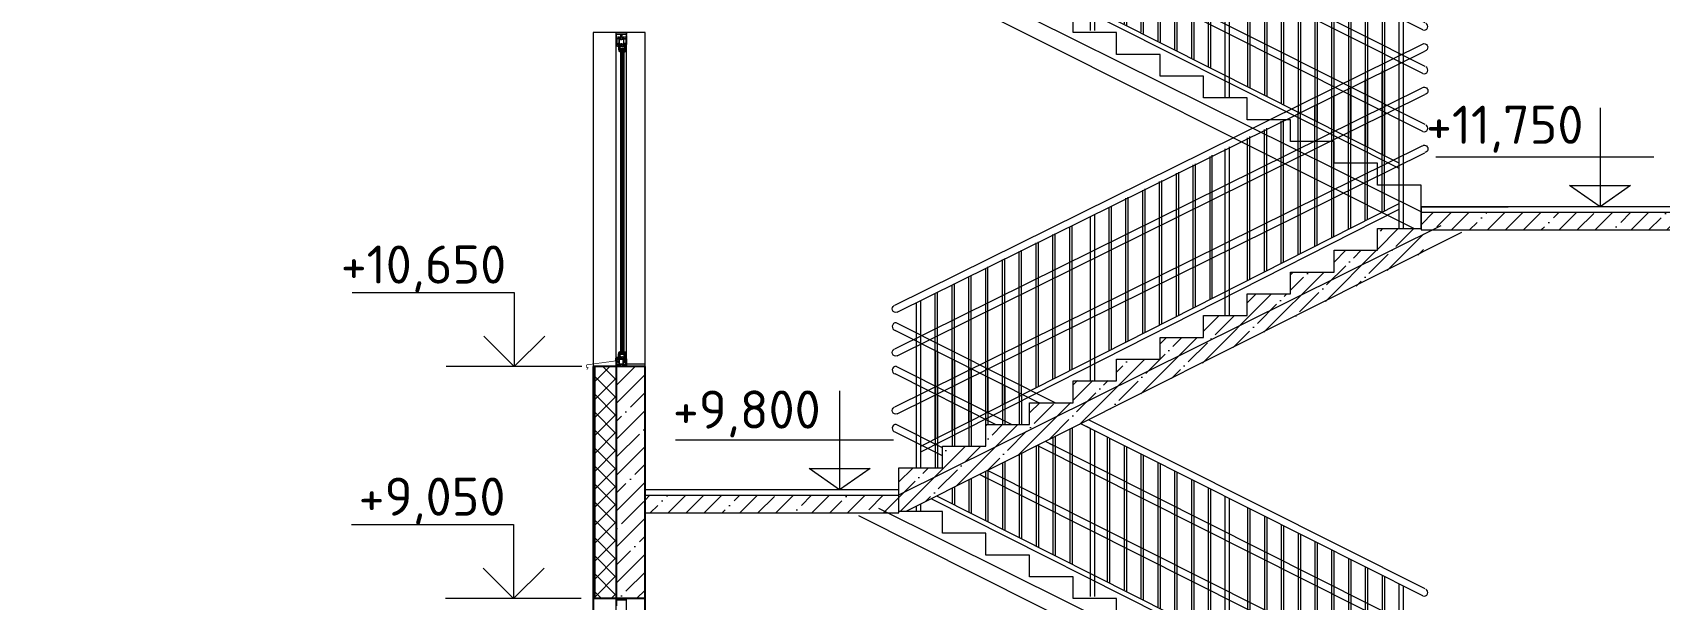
# Model space of a CAD drawing. Header units: millimetres. Extents: x -136099598 to 11807193, y 0 to 779331.
# Drawn here: x 672577 to 683796, y 297598 to 301504 of the extents above; entities that cross this region are included whole.
import ezdxf
from ezdxf import colors
from ezdxf.entities.mleader import LeaderData, LeaderLine
from ezdxf.math import Vec2, Vec3

# ---------------------------------------------------------------- set-up
doc = ezdxf.new("R2010")
doc.units = ezdxf.units.MM
doc.header["$MEASUREMENT"] = 0
doc.linetypes.add('01_base$0$DASHED2', pattern=[0.375, 0.25, -0.125])
doc.layers.get('0').update_dxf_attribs({"color": 250, "lineweight": 9})
for name, color, linetype, lineweight in [('_Фасад', 7, 'Continuous', 9), ('АР_Окна', 4, 'Continuous', 0), ('АР_Отметки', 250, 'Continuous', 15), ('АР_Стены фасадные', 7, 'Continuous', 30), ('АР_Тонкие', 250, 'Continuous', 5), ('АР_Штриховка', 253, 'Continuous', 13), ('пунктир', 251, 'Continuous', 13), ('СТЕНЫ кирпич ЛИДЕР', 250, 'Continuous', 15), ('Фасад_тонкие', 7, 'Continuous', 5), ('Штриховка', 7, 'Continuous', 5)]:
    doc.layers.add(name, color=color, linetype=linetype, lineweight=lineweight)
doc.layers.add('PDF _0', color=7, linetype='Continuous')
doc.styles.add('ISOCPEUR', font='isocpeur.ttf', dxfattribs={"width": 0.7})
doc.styles.add('PDF ISOCPEUR', font='isocpeur.ttf')

# ---------------------------------------------------------------- blocks, each defined once
blk = doc.blocks.new('A$Cd8d14d9d')
at = {"ltscale": 150}
for p, q in [((0, 682), (0, 0)), ((-372, 341), (1132, 341)), ((-380, 0), (380, 0))]:
    blk.add_line(p, q, dxfattribs=at)
blk.add_lwpolyline([(0, 0), (210, 147), (-210, 147), (0, 0)], dxfattribs=at)
blk = doc.blocks.new('A$C1377d581')
at = {"color": 0, "ltscale": 100, "transparency": 33554687}
blk.add_line((-3880, 1623, 0), (-52, -297, 0), dxfattribs=at)
at = {"ltscale": 150}
blk.add_line((6, -187, 0), (-3738, 1670, 0), dxfattribs=at)
at = {"color": 0, "ltscale": 100, "transparency": 33554687}
for points in [[(-3600, 1650), (-3600, 1800), (-3900, 1800)], [(-3300, 1500), (-3300, 1650), (-3600, 1650)], [(-3000, 1350), (-3000, 1500), (-3300, 1500)], [(-2700, 1200), (-2700, 1350), (-3000, 1350)], [(-2400, 1050), (-2400, 1200), (-2700, 1200)], [(-2100, 900), (-2100, 1050), (-2400, 1050)], [(-1800, 750), (-1800, 900), (-2100, 900)], [(-1500, 600), (-1500, 750), (-1800, 750)], [(-1200, 450), (-1200, 600), (-1500, 600)], [(-900, 300), (-900, 450), (-1200, 450)], [(-600, 150), (-600, 300), (-900, 300)], [(-300, 0), (-300, 150), (-600, 150)], [(0, -150), (0, 0), (-300, 0)]]:
    blk.add_lwpolyline(points, dxfattribs=at)
blk = doc.blocks.new('A$C5a2cbcee')
at = {"ltscale": 150}
for p, q in [((2042, -522), (-1597, 1277)), ((2057, -474), (-1590, 1330)), ((-1451, 54), (-1451, 1214)), ((-1421, 54), (-1421, 1198)), ((-1319, 175), (-1319, 1147)), ((-1303, 167), (-1303, 1139)), ((2057, -774), (-1580, 1025)), ((-1203, 117), (-1203, 1088)), ((-1187, 108), (-1187, 1080)), ((-1087, 58), (-1087, 1029)), ((-1071, 50), (-1071, 1021)), ((2042, -822), (-1597, 977)), ((-971, -1), (-971, 970)), ((-955, -9), (-955, 962)), ((-855, -60), (-855, 912)), ((-839, -68), (-839, 904)), ((-739, -119), (-739, 861)), ((-723, -127), (-723, 853)), ((-623, -177), (-623, 803)), ((-607, -186), (-607, 795)), ((-507, -236), (-507, 746)), ((-491, -244), (-491, 738)), ((-391, -295), (-391, 688)), ((-375, -303), (-375, 680)), ((2042, -1222), (-1597, 577)), ((2057, -1174), (-1580, 625)), ((-251, -546), (-251, 618)), ((-221, -546), (-221, 603)), ((-132, -426), (-132, 559)), ((-116, -435), (-116, 551)), ((-16, -485), (-16, 501)), ((0, -493), (0, 493)), ((100, -544), (100, 444)), ((116, -552), (116, 436)), ((216, -603), (216, 386)), ((232, -611), (232, 378)), ((1879, -1445), (-1421, 227)), ((332, -661), (332, 328)), ((348, -670), (348, 320)), ((448, -720), (448, 271)), ((464, -728), (464, 263)), ((1879, -1483), (-1421, 189)), ((564, -779), (564, 209)), ((580, -787), (580, 201)), ((679, -996), (679, 152)), ((709, -996), (709, 137)), ((835, -916), (835, 75)), ((851, -924), (851, 67)), ((951, -975), (951, 21)), ((967, -983), (967, 13)), ((1067, -1034), (1067, -37)), ((1083, -1042), (1083, -45)), ((1183, -1093), (1183, -95)), ((1199, -1101), (1199, -103)), ((1299, -1151), (1299, -152)), ((1315, -1159), (1315, -160)), ((1415, -1210), (1415, -210)), ((1431, -1218), (1431, -218)), ((1531, -1269), (1531, -268)), ((1547, -1277), (1547, -276)), ((1647, -1328), (1647, -325)), ((1663, -1336), (1663, -333)), ((1763, -1386), (1763, -383)), ((1779, -1394), (1779, -391)), ((1879, -1596), (1879, -441)), ((1909, -1596), (1909, -456))]:
    blk.add_line(p, q, dxfattribs=at)
for centre, radius, start, end in [((-1591, 1303), 26.6, 86.9736, 257.2636), ((-1593, 1003), 25.6, 60.679, 259.2796), ((-1593, 603), 25.6, 60.679, 259.2796), ((2051, -499), 25.1, 248.0045, 64.5235), ((2051, -799), 25.1, 248.0045, 64.5235), ((2051, -1199), 25.1, 248.0045, 64.5235)]:
    blk.add_arc(centre, radius, start, end, dxfattribs=at)
blk = doc.blocks.new('_DotSmall')
at = {"color": 0, "linetype": 'ByBlock', "const_width": 0.5}
blk.add_lwpolyline([(-0.0625, 0, 1), (0.0625, 0, 1)], format="xyb", close=True, dxfattribs=at)
blk = doc.blocks.new('A$Ca02bca81')
at = {"ltscale": 150}
for p, q in [((-2404, 2400), (-3499, 2950)), ((-2516, 2400), (-3506, 2898)), ((-3360, 1950), (-3360, 2824)), ((-3330, 1950), (-3330, 2809)), ((-3228, 1950), (-3228, 2758)), ((-3212, 1950), (-3212, 2750)), ((-3112, 2100), (-3112, 2700)), ((-2814, 2250), (-3506, 2598)), ((-2703, 2250), (-3499, 2650)), ((-3096, 2100), (-3096, 2691)), ((-2996, 2100), (-2996, 2641)), ((-2980, 2100), (-2980, 2633)), ((-2880, 2100), (-2880, 2582)), ((-2864, 2250, 0), (-2864, 2574)), ((-2764, 2250), (-2764, 2523)), ((-2748, 2250), (-2748, 2515)), ((-2648, 2250), (-2648, 2466)), ((-2632, 2250), (-2632, 2458)), ((-3180, 2090), (-3499, 2250)), ((-2880, 2272), (-2880, 2283)), ((-2864, 2272), (-2864, 2275)), ((-2764, 2272), (-2764, 2281)), ((133, 1069), (-2227, 2255)), ((-2160, 2221), (-2227, 2255)), ((-2196, 2295), (-2197, 2296)), ((149, 1117), (-2172, 2283)), ((-3180, 2034), (-3506, 2198)), ((149, 817), (-2470, 2133)), ((-2416, 2106), (-2470, 2133)), ((-2416, 1352), (-2416, 2160)), ((-2400, 1344), (-2400, 2168)), ((-2300, 1293), (-2300, 2218)), ((-2284, 1285), (-2284, 2227)), ((-2160, 1064), (-2160, 2221)), ((-2130, 1064), (-2130, 2206)), ((-2041, 1169), (-2041, 2161)), ((-2025, 1161), (-2025, 2153)), ((-2648, 1469), (-2648, 2044)), ((-2648, 2001), (-2648, 2044)), ((-2632, 1461), (-2632, 2052)), ((-2632, 2001), (-2632, 2052)), ((-2532, 1410), (-2532, 2102)), ((133, 769), (-2526, 2105)), ((-2516, 1402), (-2516, 2110)), ((-1925, 1110), (-1925, 2103)), ((-1909, 1102), (-1909, 2095)), ((-1809, 1052), (-1809, 2045)), ((-1793, 1043), (-1793, 2037)), ((-2880, 1588), (-2880, 1928)), ((149, 417), (-2869, 1933)), ((-2864, 1580), (-2864, 1936)), ((-2764, 1529), (-2764, 1986)), ((-2748, 1521), (-2748, 1994)), ((-1693, 993), (-1693, 1986)), ((-1677, 985), (-1677, 1978)), ((-1577, 934), (-1577, 1928)), ((-1561, 926), (-1561, 1920)), ((-3112, 1706), (-3112, 1811)), ((-3096, 1698), (-3096, 1819)), ((-2996, 1647), (-2996, 1869)), ((-2996, 1836), (-2996, 1869)), ((-2980, 1639), (-2980, 1877)), ((-2980, 1836), (-2980, 1877)), ((133, 369), (-2925, 1905)), ((-2880, 1883), (-2925, 1905)), ((-1461, 875), (-1461, 1870)), ((-1445, 867), (-1445, 1862)), ((-1345, 816), (-1345, 1811)), ((-1329, 808), (-1329, 1803)), ((-3360, 1647), (-3360, 1687)), ((-3330, 1647), (-3330, 1702)), ((-30, 113), (-3258, 1738)), ((-30, 150), (-3220, 1757)), ((-1230, 608), (-1230, 1756)), ((-1200, 608), (-1200, 1741)), ((-1074, 679), (-1074, 1675)), ((-1058, 671), (-1058, 1667)), ((-958, 621), (-958, 1616)), ((-942, 612), (-942, 1608)), ((-842, 562), (-842, 1558)), ((-826, 554), (-826, 1550)), ((-726, 503), (-726, 1501)), ((-710, 495), (-710, 1493)), ((-610, 444), (-610, 1443)), ((-594, 436), (-594, 1435)), ((-494, 385), (-494, 1385)), ((-478, 377), (-478, 1377)), ((-378, 327), (-378, 1328)), ((-362, 319), (-362, 1320)), ((-262, 268), (-262, 1270)), ((-246, 260), (-246, 1262)), ((-146, 209), (-146, 1212)), ((-130, 201), (-130, 1204)), ((-30, 0), (-30, 1150)), ((0, 0), (0, 1135))]:
    blk.add_line(p, q, dxfattribs=at)
for centre, radius, start, end in [((-3500, 2924), 26.6, 86.9736, 257.2636), ((-3500, 2624), 26.6, 86.9736, 257.2636), ((-3500, 2224), 26.6, 86.9736, 257.2636), ((142, 1092), 25.1, 248.0045, 64.5235), ((142, 792), 25.1, 248.0045, 64.5235), ((142, 392), 25.1, 248.0045, 64.5235)]:
    blk.add_arc(centre, radius, start, end, dxfattribs=at)

msp = doc.modelspace()

# ---------------------------------------------------------------- hatches: boundary and pattern name
at = {"ltscale": 100, "transparency": 33554687}
h = msp.add_hatch(dxfattribs=at)
h.set_pattern_fill('ANSI35', color=0, scale=700)
h.set_pattern_definition([(45, (5351.9, 12430.43), (-123.743687, 123.743687), []), (45, (5475.65, 12430.43), (-123.743687, 123.743687), [218.75, -43.75, 0, -43.75])])
h.paths.add_polyline_path([(683892.234, 300263.658), (683892.249, 300143.982), (682152.249, 300143.982), (682152.242, 300263.982)])
h = msp.add_hatch(dxfattribs=at)
h.set_pattern_fill('ANSI35', color=0, scale=600)
h.set_pattern_definition([(45, (0, -4), (-106.066017, 106.066017), []), (45, (106.07, -4), (-106.066017, 106.066017), [187.5, -37.5, 0, -37.5])])
h.paths.add_polyline_path([(682169.805, 299989.985), (682169.805, 300131.569), (678552.242, 298317.398), (678552.242, 298203.982), (678604.091, 298206.816)])
h.paths.add_polyline_path([(682169.805, 300131.569), (682169.805, 300163.982), (682152.242, 300163.982), (682152.242, 300153.982), (681852.242, 300153.982), (681852.242, 300003.982), (681552.242, 300003.982), (681552.242, 299853.982), (681252.242, 299853.982), (681252.242, 299703.982), (680952.242, 299703.982), (680952.242, 299553.982), (680652.242, 299553.982), (680652.242, 299403.982), (680352.242, 299403.982), (680352.242, 299253.982), (680052.242, 299253.982), (680052.242, 299107.982), (679752.242, 299107.982), (679752.242, 298955.982), (679452.242, 298955.982), (679452.242, 298803.982), (679152.242, 298803.982), (679152.242, 298651.982), (678852.242, 298651.982), (678852.242, 298499.982), (678552.242, 298499.982), (678552.242, 298348.982), (678552.242, 298317.398)])
h = msp.add_hatch(dxfattribs=at)
h.set_pattern_fill('ANSI35', color=0, scale=700)
h.set_pattern_definition([(45, (-17007.07, 11960.8), (-123.743687, 123.743687), []), (45, (-16883.32, 11960.8), (-123.743687, 123.743687), [218.75, -43.75, 0, -43.75])])
h.paths.add_polyline_path([(676802.12, 299203.552), (676802.058, 297604.357), (676602.149, 297604.357), (676602.211, 299203.552)])
h = msp.add_hatch(dxfattribs=at)
h.set_pattern_fill('ANSI35', color=0, scale=700)
h.set_pattern_definition([(45, (-298.1, 10480.43), (-123.743687, 123.743687), []), (45, (-174.35, 10480.43), (-123.743687, 123.743687), [218.75, -43.75, 0, -43.75])])
h.paths.add_polyline_path([(678552.234, 298313.658), (678552.249, 298193.982), (676802.302, 298193.982), (676802.287, 298313.658)])
at = {"layer": 'Штриховка', "transparency": 33554636}
h = msp.add_hatch(dxfattribs=at)
h.set_pattern_fill('ANSI37', color=256, scale=700)
h.set_pattern_definition([(45, (-21380.31, 9000.375), (-61.871843, 61.871843), []), (135, (-21380.31, 9000.375), (-61.871843, -61.871843), [])])
h.paths.add_polyline_path([(676601.966, 299203.552), (676602.058, 297604.358), (676452.058, 297604.357), (676452.058, 299203.552)])

# ---------------------------------------------------------------- linework, layer by layer
for p, q in [((676602.383, 301491.674, -0.34), (676602.383, 301473.569, -0.34)), ((676602.383, 301474.702, -0.34), (676602.383, 301412.585, -0.34)), ((676602.383, 301474.702, -0.34), (676609.756, 301474.702, -0.34)), ((676602.383, 301467.52, -0.34), (676602.383, 301474.702, -0.34)), ((676602.383, 301474.702, -0.34), (676609.756, 301474.702, -0.34)), ((676602.383, 301473.569, -0.34), (676602.383, 301466.361, -0.34)), ((676602.383, 301467.52, -0.34), (676602.383, 301467.52, -0.34)), ((676602.383, 301467.52, -0.34), (676602.383, 301467.52, -0.34)), ((676602.383, 301466.361, -0.34), (676602.383, 301467.52, -0.34)), ((676602.383, 301467.52, -0.34), (676602.383, 301467.52, -0.34)), ((676604.341, 301472.684, -0.34), (676609.756, 301472.684, -0.34)), ((676604.341, 301472.684, -0.34), (676604.341, 301463.306, -0.34)), ((676609.756, 301472.684, -0.34), (676604.341, 301472.684, -0.34)), ((676604.341, 301472.684, -0.34), (676604.341, 301463.306, -0.34)), ((676604.341, 301463.306, -0.34), (676619.162, 301463.306, -0.34)), ((676604.341, 301463.306, -0.34), (676619.162, 301463.306, -0.34)), ((676605.887, 301460.693, -0.34), (676605.887, 301443.743, -0.34)), ((676619.094, 301460.693, -0.34), (676605.887, 301460.693, -0.34)), ((676609.756, 301474.702, -0.34), (676609.756, 301472.684, -0.34)), ((676609.756, 301474.702, -0.34), (676609.756, 301472.684, -0.34)), ((676615.369, 301474.702, -0.34), (676624.857, 301474.702, -0.34)), ((676615.369, 301474.702, -0.34), (676615.369, 301472.684, -0.34)), ((676615.369, 301472.684, -0.34), (676615.369, 301474.702, -0.34)), ((676615.369, 301474.702, -0.34), (676624.857, 301474.702, -0.34)), ((676615.369, 301472.684, -0.34), (676619.162, 301472.684, -0.34)), ((676619.162, 301472.684, -0.34), (676615.369, 301472.684, -0.34)), ((676619.162, 301472.684, -0.34), (676619.162, 301463.306, -0.34)), ((676619.162, 301463.306, -0.34), (676619.162, 301472.684, -0.34)), ((676620.945, 301472.684, -0.34), (676624.857, 301472.684, -0.34)), ((676620.945, 301472.684, -0.34), (676620.945, 301463.306, -0.34)), ((676624.857, 301472.684, -0.34), (676620.945, 301472.684, -0.34)), ((676620.945, 301472.684, -0.34), (676620.945, 301463.306, -0.34)), ((676620.945, 301463.306, -0.34), (676633.958, 301463.306, -0.34)), ((676620.945, 301463.306, -0.34), (676621.766, 301463.306, -0.34)), ((676621.113, 301460.685, -0.34), (676633.958, 301460.685, -0.34)), ((676621.766, 301463.306, -0.34), (676633.958, 301472.572, -0.34)), ((676624.857, 301474.702, -0.34), (676624.857, 301472.684, -0.34)), ((676624.857, 301474.702, -0.34), (676624.857, 301472.684, -0.34)), ((676633.958, 301472.572, -0.34), (676633.958, 301491.674, -0.34)), ((676633.958, 301491.674, -0.34), (676633.958, 301491.674, -0.34)), ((676640.421, 301463.306, -0.34), (676653.298, 301463.306, -0.34)), ((676640.421, 301460.685, -0.34), (676653.266, 301460.685, -0.34)), ((676649.337, 301474.702, -0.34), (676658.682, 301474.702, -0.34)), ((676649.337, 301474.702, -0.34), (676649.337, 301472.684, -0.34)), ((676649.337, 301472.684, -0.34), (676653.298, 301472.684, -0.34)), ((676653.266, 301460.685, -0.34), (676653.266, 301427.652, -0.34)), ((676653.298, 301472.684, -0.34), (676653.298, 301463.306, -0.34)), ((676654.834, 301460.685, -0.34), (676668.102, 301460.685, -0.34)), ((676655.201, 301472.684, -0.34), (676658.682, 301472.684, -0.34)), ((676655.201, 301472.684, -0.34), (676655.201, 301463.306, -0.34)), ((676655.201, 301463.306, -0.34), (676670.098, 301463.306, -0.34)), ((676658.682, 301474.702, -0.34), (676658.682, 301472.684, -0.34)), ((676668.102, 301460.685, -0.34), (676668.102, 301435.197, -0.34)), ((676672.053, 301477.73, -0.34), (676672.053, 301491.674, -0.34)), ((676672.053, 301483.603, -0.34), (676672.053, 301421.95, -0.34)), ((676602.383, 301412.585, -0.34), (676618.65, 301408.659, -0.34)), ((676605.887, 301449.445, -0.34), (676605.887, 301426.073, -0.34)), ((676613.548, 301426.073, -0.34), (676605.887, 301426.073, -0.34)), ((676605.887, 301424.654, -0.34), (676605.887, 301413.865, -0.34)), ((676613.27, 301424.654, -0.34), (676605.887, 301424.654, -0.34)), ((676605.887, 301413.865, -0.34), (676614.255, 301411.484, -0.34)), ((676613.27, 301424.654, -0.34), (676617.016, 301419.343, -0.34)), ((676614.361, 301424.799, -0.34), (676618.87, 301419.161, -0.34)), ((676615.758, 301411.057, -0.34), (676618.651, 301410.172, -0.34)), ((676617.016, 301419.343, -0.34), (676617.016, 301414.618, -0.34)), ((676618.65, 301408.659, -0.34), (676618.65, 301388.623, -0.34)), ((676618.65, 301388.623, -0.34), (676618.65, 301387.875, -0.34)), ((676618.87, 301419.161, -0.34), (676618.87, 301413.459, -0.34)), ((676619.051, 301387.18, -0.34), (676619.484, 301386.93, -0.34)), ((676619.883, 301427.006, -0.34), (676622.949, 301424.736, -0.34)), ((676619.886, 301386.234, -0.34), (676619.886, 301376.911, -0.34)), ((676620.369, 301376.174, -0.34), (676629.739, 301372.097, -0.34)), ((676620.392, 301417.769, -0.34), (676620.392, 301396.492, -0.34)), ((676620.752, 301424.351, -0.34), (676620.752, 301418.586, -0.34)), ((676621.113, 301457.812, -0.34), (676621.113, 301427.652, -0.34)), ((676621.113, 301427.652, -0.34), (676622.902, 301427.652, -0.34)), ((676621.626, 301427.58, -0.34), (676633.757, 301427.58, -0.34)), ((676621.628, 301386.525, -0.34), (676621.628, 301378.053, -0.34)), ((676622.111, 301377.317, -0.34), (676629.557, 301374.077, -0.34)), ((676622.902, 301458.57, -0.34), (676622.902, 301427.652, -0.34)), ((676622.902, 301458.57, -0.34), (676651.477, 301458.57, -0.34)), ((676622.949, 301424.736, -0.34), (676633.757, 301424.736, -0.34)), ((676626.198, 301381.423, -0.34), (676626.198, 301386.525, -0.34)), ((676627.385, 301379.903, -0.34), (676626.433, 301380.855, -0.34)), ((676627.515, 301419.967, -0.34), (676627.515, 301424.736, -0.34)), ((676636.046, 301419.967, -0.34), (676627.515, 301419.967, -0.34)), ((676627.556, 301390.13, -0.34), (676657.29, 301392.48, -0.34)), ((676627.556, 301387.191, -0.34), (676627.556, 301390.13, -0.34)), ((676627.94, 301386.525, -0.34), (676627.556, 301387.191, -0.34)), ((676627.94, 301381.812, -0.34), (676627.94, 301386.525, -0.34)), ((676628.342, 301381.411, -0.34), (676627.94, 301381.812, -0.34)), ((676628.754, 301379.668, -0.34), (676627.953, 301379.668, -0.34)), ((676630.093, 301381.411, -0.34), (676628.342, 301381.411, -0.34)), ((676629.557, 301374.077, -0.34), (676629.557, 301378.865, -0.34)), ((676629.739, 301372.097, -0.34), (676631.299, 301372.097, -0.34)), ((676631.299, 301380.145, -0.34), (676630.093, 301381.411, -0.34)), ((676631.299, 301372.097, -0.34), (676631.299, 301380.145, -0.34)), ((676631.299, 301372.097, -0.34), (676632.834, 301368.778, -0.34)), ((676632.839, 301458.57, -0.34), (676632.839, 301455.905, -0.34)), ((676632.839, 301455.905, -0.34), (676641.54, 301455.905, -0.34)), ((676633.757, 301428.398, -0.34), (676633.757, 301424.736, -0.34)), ((676633.757, 301428.398, -0.34), (676640.622, 301428.398, -0.34)), ((676635.775, 301411.004, -0.34), (676635.775, 301416.187, -0.34)), ((676635.775, 301416.187, -0.34), (676637.803, 301416.187, -0.34)), ((676636.046, 301418.167, -0.34), (676636.046, 301419.967, -0.34)), ((676637.803, 301418.167, -0.34), (676636.046, 301418.167, -0.34)), ((676641.642, 301372.06), (676636.271, 301372.06)), ((676649.031, 301410.201, -0.34), (676636.579, 301410.201, -0.34)), ((676637.803, 301416.187, -0.34), (676637.803, 301418.167, -0.34)), ((676640.622, 301428.398, -0.34), (676640.622, 301424.736, -0.34)), ((676640.622, 301427.58, -0.34), (676652.138, 301427.58, -0.34)), ((676640.622, 301424.736, -0.34), (676654.149, 301424.736, -0.34)), ((676641.54, 301458.57, -0.34), (676641.54, 301455.905, -0.34)), ((676651.35, 301372.06), (676644.899, 301372.06, -0.34)), ((676660.72, 301419.73, -0.34), (676647.891, 301419.73, -0.34)), ((676647.891, 301419.73, -0.34), (676647.891, 301417.092, -0.34)), ((676647.891, 301417.092, -0.34), (676649.834, 301417.092, -0.34)), ((676649.834, 301417.092, -0.34), (676649.834, 301411.004, -0.34)), ((676651.477, 301458.57, -0.34), (676651.477, 301427.652, -0.34)), ((676651.477, 301427.652, -0.34), (676653.266, 301427.652, -0.34)), ((676652.29, 301431.574, -0.34), (676668.102, 301431.574, -0.34)), ((676654.149, 301424.736, -0.34), (676654.149, 301421.95, -0.34)), ((676654.149, 301421.95, -0.34), (676658.856, 301421.95, -0.34)), ((676655.796, 301370.208, -0.34), (676654.703, 301369.793)), ((676657.29, 301379.142, -0.34), (676655.696, 301379.142, -0.34)), ((676655.696, 301379.142, -0.34), (676655.696, 301376.684, -0.34)), ((676655.696, 301376.684, -0.34), (676656.893, 301376.684, -0.34)), ((676656.893, 301373.561, -0.34), (676655.796, 301373.561, -0.34)), ((676655.796, 301373.561, -0.34), (676655.796, 301370.208, -0.34)), ((676655.796, 301370.208, -0.34), (676656.459, 301370.208, -0.34)), ((676656.459, 301370.208, -0.34), (676666.713, 301374.166, -0.34)), ((676656.893, 301373.538, -0.34), (676656.893, 301373.561, -0.34)), ((676657.29, 301392.48, -0.34), (676657.29, 301379.142, -0.34)), ((676658.856, 301421.95, -0.34), (676658.113, 301429.875, -0.34)), ((676658.113, 301429.875, -0.34), (676668.117, 301429.875, -0.34)), ((676659.941, 301374.647, -0.34), (676658.264, 301372.97, -0.34)), ((676659.893, 301375.828, -0.34), (676658.298, 301377.179, -0.34)), ((676659.414, 301415.88, -0.34), (676659.414, 301418.555, -0.34)), ((676659.414, 301418.555, -0.34), (676660.72, 301418.555, -0.34)), ((676665.095, 301415.88, -0.34), (676659.414, 301415.88, -0.34)), ((676659.726, 301392.48, -0.34), (676659.726, 301378.625, -0.34)), ((676661.019, 301377.158, -0.34), (676660.01, 301378.012, -0.34)), ((676660.72, 301418.555, -0.34), (676660.72, 301419.73, -0.34)), ((676661.652, 301374.08, -0.34), (676665.484, 301375.559, -0.34)), ((676667.227, 301419.73, -0.34), (676663.788, 301419.73, -0.34)), ((676663.788, 301419.73, -0.34), (676663.788, 301418.425, -0.34)), ((676663.788, 301418.425, -0.34), (676665.095, 301418.425, -0.34)), ((676665.095, 301418.425, -0.34), (676665.095, 301415.88, -0.34)), ((676668.117, 301429.875, -0.34), (676667.13, 301421.95, -0.34)), ((676667.13, 301421.95, -0.34), (676672.053, 301421.95, -0.34)), ((676667.227, 301374.915, -0.34), (676667.227, 301419.73, -0.34)), ((676668.102, 301445.012, -0.34), (676668.102, 301431.694, -0.34))]:
    msp.add_line(p, q)
at = {"ltscale": 150}
for p, q in [((683892.242, 300263.982, 0.014), (682152.242, 300263.982, 0.014)), ((678552.242, 298313.982, 0.326), (676802.242, 298313.982, 0.666))]:
    msp.add_line(p, q, dxfattribs=at)
for points, elevation in [([(676672.06, 301504.357), (676672.06, 301491.674), (676602.383, 301491.674), (676602.383, 301504.357)], -0.34), ([(676658.682, 301474.702), (676658.682, 301472.684), (676655.201, 301472.684), (676655.201, 301463.306), (676670.098, 301463.306), (676670.098, 301472.684), (676664.655, 301472.684), (676664.655, 301474.702), (676672.053, 301474.702), (676672.053, 301483.603), (676672.053, 301491.674), (676640.421, 301491.674), (676640.421, 301463.306), (676653.298, 301463.306), (676653.298, 301472.684), (676649.337, 301472.684), (676649.337, 301474.702), (676658.682, 301474.702)], -0.34), ([(676654.744, 301383.013), (676631.797, 301383.013), (676631.797, 301387.281), (676654.744, 301387.281)], -0.34), ([(676671.919, 297604.37), (676671.919, 297592.19), (676602.242, 297592.19), (676602.242, 297604.37)], 0.34)]:
    msp.add_lwpolyline(points, close=True, dxfattribs=dict(elevation=elevation))
at = {"elevation": -0.34}
for points in [[(676620.392, 301417.769), (676626.415, 301417.769), (676626.415, 301396.492), (676620.392, 301396.492)], [(676620.752, 301424.351), (676625.946, 301424.351), (676625.946, 301418.586), (676620.752, 301418.586)], [(676626.198, 301386.525), (676621.628, 301386.525)], [(676647.612, 301391.715), (676645.428, 301391.542), (676645.428, 301389.317), (676639.882, 301389.317), (676639.904, 301391.106), (676637.796, 301390.939), (676637.784, 301389.124), (676632.235, 301389.124), (676632.127, 301390.491), (676627.89, 301390.157), (676627.89, 301387.435), (676631.497, 301387.435), (676631.797, 301387.281)], [(676654.744, 301387.281), (676657.29, 301388.998), (676657.29, 301389.923), (676656.603, 301389.923), (676656.603, 301391.01), (676654.613, 301390.986), (676654.512, 301392.26), (676653.043, 301392.144), (676653.043, 301389.298), (676647.603, 301389.298), (676647.612, 301391.715)], [(676667.227, 301419.73), (676669.171, 301419.73), (676669.171, 301420.721), (676672.053, 301420.721), (676672.053, 301421.95)]]:
    msp.add_lwpolyline(points, dxfattribs=at)
for points in [[(676624.888, 301389.229), (676624.837, 301389.303, -0.220623771), (676624.726, 301389.969), (676625.28, 301391.982, 0.200745488), (676625.202, 301392.597), (676624.882, 301393.151), (676623.455, 301390.162, 0.137154328), (676623.38, 301389.736), (676623.489, 301388.648), (676623.467, 301388.646, -0.294881199), (676622.691, 301389.044), (676622.518, 301389.343, -0.246319909), (676622.488, 301390.088), (676623.897, 301393.064), (676621.332, 301393.064), (676621.332, 301394.069), (676624.503, 301394.069, -0.154462536), (676624.965, 301393.923), (676625.762, 301393.362, -0.295046253), (676626.088, 301392.554), (676625.545, 301389.727), (676625.972, 301388.997), (676625.952, 301388.986, -0.392086867)], [(676657.153, 301417.733), (676656.817, 301394.19), (676628.1, 301391.921), (676628.242, 301394.148), (676627.524, 301395.289), (676627.524, 301401.082), (676629.851, 301401.082), (676629.851, 301402.355), (676627.524, 301402.355), (676627.524, 301417.769), (676632.706, 301417.769), (676632.706, 301411.682, 0.414213562), (676633.51, 301410.879), (676633.804, 301410.879), (676633.804, 301408.39, 0.414213562), (676634.608, 301407.587), (676640.392, 301407.587), (676640.392, 301405.612), (676642.149, 301405.612), (676642.149, 301407.455), (676643.773, 301407.455), (676643.773, 301405.656), (676645.178, 301405.656), (676645.178, 301407.412), (676649.526, 301407.412), (676651.67, 301407.412, 0.414213562), (676652.473, 301408.215), (676652.473, 301417.341)]]:
    msp.add_lwpolyline(points, format="xyb", close=True, dxfattribs=at)
msp.add_lwpolyline([(676659.726, 301392.48), (676658.659, 301394.465), (676658.659, 301413.63), (676665.484, 301413.63, -0.414213562), (676665.484, 301412.827), (676665.484, 301375.559)], format="xyb", dxfattribs=at)
at = {"color": 0, "ltscale": 100, "transparency": 33554687, "elevation": 0.014}
msp.add_lwpolyline([(682152.242, 300153.982), (682152.242, 300303.982), (682752.242, 300303.982)], dxfattribs=at)
at = {"ltscale": 150}
for points, elevation in [([(682152.242, 300143.982), (683892.242, 300143.982), (683892.242, 300303.982), (682152.242, 300303.982)], 0.014), ([(676802.242, 298193.982), (678552.242, 298193.982), (678552.242, 298353.982), (676802.242, 298353.982)], 0.666)]:
    msp.add_lwpolyline(points, close=True, dxfattribs=dict(at, elevation=elevation))
for centre, radius, start, end in [((676617.629, 301425.432, -0.34), 4.131, 32.5035915, 171.0739498), ((676617.414, 301411.485, -0.34), 3.159, 97.2422772, 180.0057305), ((676617.395, 301425.22, -0.34), 3.063, 35.6724147, 187.8931615), ((676617.75, 301411.693, -0.34), 2.091, 57.621815, 197.7087898), ((676619.453, 301387.875, -0.34), 0.803, 180, 240.0000013), ((676619.083, 301386.234, -0.34), 0.803, 0, 60.0000013), ((676620.689, 301376.911, -0.34), 0.803, 180, 246.484252), ((676622.432, 301378.053, -0.34), 0.803, 180, 246.484252), ((676627.001, 301381.423, -0.34), 0.803, 180, 225.0000145), ((676627.953, 301380.471, -0.34), 0.803, 225.0000145, 270), ((676628.754, 301378.865, -0.34), 0.803, 0, 90), ((676637.214, 301426.101, -0.34), 4.868, 196.2855474, 343.7144526), ((676636.579, 301411.004, -0.34), 0.803, 180, 270), ((676649.031, 301411.004, -0.34), 0.803, 270, 0), ((676657.696, 301373.538, -0.34), 0.803, 180, 314.9999855), ((676657.697, 301376.645, -0.34), 0.803, 41.6297072, 176.6296725), ((676660.529, 301378.625, -0.34), 0.803, 180, 229.7384112), ((676659.373, 301375.215, -0.34), 0.803, 314.9999855, 49.7384112), ((676659.373, 301375.215, -0.34), 2.546, 333.5183931, 49.7384112), ((676666.424, 301374.915, -0.34), 0.803, 291.1065, 0)]:
    msp.add_arc(centre, radius, start, end)
at = {"layer": '_Фасад', "lineweight": 0}
for p, q in [((676365.253, 299203.553, -0.072), (675430.253, 299203.553, -0.072)), ((676360.294, 297604.358, -0.072), (675425.294, 297604.358, -0.072))]:
    msp.add_line(p, q, dxfattribs=at)
at = {"layer": 'АР_Окна', "ltscale": 150}
for points, elevation in [([(676442.242, 299203.552), (676802.242, 299203.552), (676802.242, 301504.357), (676442.242, 301504.357)], 0.094), ([(676442.242, 295303.552), (676802.242, 295303.552), (676802.242, 297604.357), (676442.242, 297604.357)], 0.34), ([(676602.242, 297604.39), (676671.904, 297604.351), (676671.904, 295303.552), (676602.242, 295303.552)], 0.34)]:
    msp.add_lwpolyline(points, close=True, dxfattribs=dict(at, elevation=elevation))
msp.add_lwpolyline([(676602.242, 301504.377), (676671.904, 301504.338), (676671.904, 299203.552), (676602.242, 299203.552)], close=True, dxfattribs=at)
at = {"layer": 'АР_Стены фасадные', "lineweight": 15}
for p, q in [((676602.242, 299265.675), (676602.242, 299203.552)), ((676614.37, 299266.46), (676606.033, 299264.459)), ((676606.033, 299264.459), (676606.033, 299253.525)), ((676613.113, 299253.525), (676606.033, 299253.525)), ((676606.033, 299251.964), (676606.033, 299236.052)), ((676613.614, 299251.964), (676606.033, 299251.964)), ((676617.82, 299236.052), (676606.033, 299236.052)), ((676606.033, 299234.3), (676606.033, 299217.761)), ((676617.82, 299234.3), (676606.033, 299234.3)), ((676606.033, 299217.761), (676619.184, 299217.761)), ((676606.035, 299253.342), (676606.035, 299264.089)), ((676610.696, 299236.052), (676610.696, 299234.3)), ((676610.762, 299217.761), (676610.762, 299214.713)), ((676617.291, 299259.005), (676613.113, 299253.525)), ((676615.054, 299251.738), (676614.109, 299250.363)), ((676618.814, 299259.005), (676614.636, 299253.525)), ((676614.636, 299236.052), (676614.636, 299234.3)), ((676614.678, 299217.761), (676614.678, 299214.713)), ((676617.24, 299249.989), (676616.28, 299248.593)), ((676617.291, 299259.005), (676617.291, 299263.375)), ((676618.814, 299264.504), (676617.594, 299264.235)), ((676619.647, 299249.067), (676617.82, 299236.052)), ((676617.82, 299234.3), (676619.184, 299217.761)), ((676623.085, 299253.341), (676618.598, 299249.883)), ((676618.748, 299289.234), (676618.748, 299289.979)), ((676618.748, 299269.275), (676618.748, 299289.234)), ((676618.814, 299259.005), (676618.814, 299264.504)), ((676621.661, 299250.618), (676619.093, 299235.305)), ((676619.093, 299235.305), (676621.091, 299217.761)), ((676619.148, 299290.671), (676619.58, 299290.92)), ((676619.98, 299291.613), (676619.98, 299300.901)), ((676620.46, 299301.634), (676629.794, 299305.696)), ((676620.484, 299260.2), (676620.484, 299281.395)), ((676620.842, 299253.644), (676620.842, 299259.387)), ((676621.091, 299217.761), (676635.838, 299217.761)), ((676621.146, 299247.771), (676621.146, 299217.761)), ((676623.151, 299247.771), (676621.146, 299247.771)), ((676652.312, 299250.618), (676621.661, 299250.618)), ((676621.715, 299291.323), (676621.715, 299299.763)), ((676622.196, 299300.496), (676629.613, 299303.724)), ((676636.236, 299253.341), (676623.085, 299253.341)), ((676623.151, 299247.771), (676623.151, 299219.614)), ((676651.337, 299219.614), (676623.151, 299219.614)), ((676626.267, 299296.406), (676626.267, 299291.323)), ((676627.449, 299297.92), (676626.501, 299296.972)), ((676636.077, 299258.011), (676627.58, 299258.011)), ((676627.58, 299258.011), (676627.58, 299253.26)), ((676628.003, 299291.323), (676627.62, 299290.66)), ((676627.62, 299290.66), (676627.62, 299287.732)), ((676627.62, 299287.732), (676657.239, 299285.392)), ((676628.403, 299296.418), (676628.003, 299296.018)), ((676628.003, 299296.018), (676628.003, 299291.323)), ((676628.813, 299298.154), (676628.015, 299298.154)), ((676630.147, 299296.418), (676628.403, 299296.418)), ((676629.613, 299303.724), (676629.613, 299298.954)), ((676629.794, 299305.696), (676631.349, 299305.696)), ((676631.349, 299297.678), (676630.147, 299296.418)), ((676631.349, 299305.696), (676632.877, 299309.002)), ((676631.349, 299305.696), (676631.349, 299297.678)), ((676635.808, 299266.939), (676635.808, 299261.776)), ((676635.808, 299261.776), (676637.827, 299261.776)), ((676637.827, 299259.804), (676636.077, 299259.804)), ((676636.077, 299259.804), (676636.077, 299258.011)), ((676636.236, 299253.341), (676636.236, 299250.618)), ((676641.642, 299305.733), (676636.271, 299305.733)), ((676649.012, 299267.739), (676636.608, 299267.739)), ((676637.827, 299261.776), (676637.827, 299259.804)), ((676654.687, 299253.341), (676638.33, 299253.341)), ((676638.33, 299253.341), (676638.33, 299250.618)), ((676642.552, 299217.761), (676653.357, 299217.761)), ((676651.35, 299305.733), (676644.995, 299305.733)), ((676647.876, 299258.247), (676647.876, 299260.874)), ((676647.876, 299260.874), (676649.812, 299260.874)), ((676660.656, 299258.247), (676647.876, 299258.247)), ((676649.812, 299260.874), (676649.812, 299266.939)), ((676651.337, 299219.614), (676651.337, 299247.546)), ((676653.156, 299247.546), (676651.337, 299247.546)), ((676652.312, 299250.618), (676657.549, 299236.214)), ((676655.751, 299307.578), (676653.12, 299308.576)), ((676653.156, 299217.761), (676653.156, 299247.546)), ((676653.357, 299217.761), (676657.549, 299236.214)), ((676659.33, 299256.237), (676654.687, 299256.237)), ((676654.687, 299253.341), (676654.687, 299256.237)), ((676655.118, 299217.761), (676657.72, 299230.697)), ((676655.118, 299217.761), (676668.627, 299217.761)), ((676655.652, 299298.678), (676655.652, 299301.127)), ((676655.652, 299301.127), (676656.843, 299301.127)), ((676657.239, 299298.678), (676655.652, 299298.678)), ((676655.751, 299304.237), (676655.751, 299307.578)), ((676655.751, 299307.578), (676656.411, 299307.578)), ((676656.843, 299304.237), (676655.751, 299304.237)), ((676656.411, 299307.578), (676666.626, 299303.635)), ((676668.627, 299243.156), (676656.799, 299243.156)), ((676656.799, 299243.156), (676658.829, 299236.214)), ((676656.843, 299304.261), (676656.843, 299304.237)), ((676657.239, 299285.392), (676657.239, 299298.678)), ((676668.627, 299230.697), (676657.72, 299230.697)), ((676657.984, 299232.008), (676658.829, 299236.214)), ((676668.627, 299232.008), (676657.984, 299232.008)), ((676659.33, 299256.237), (676658.177, 299248.445)), ((676668.35, 299248.445), (676658.177, 299248.445)), ((676659.88, 299303.155), (676658.209, 299304.826)), ((676659.832, 299301.979), (676658.243, 299300.634)), ((676665.014, 299262.082), (676659.355, 299262.082)), ((676659.355, 299262.082), (676659.355, 299259.417)), ((676659.355, 299259.417), (676660.656, 299259.417)), ((676659.665, 299285.392), (676659.665, 299299.193)), ((676660.953, 299300.655), (676659.948, 299299.803)), ((676660.656, 299259.417), (676660.656, 299258.247)), ((676661.584, 299303.72), (676665.402, 299302.247)), ((676663.712, 299258.247), (676663.712, 299259.547)), ((676663.712, 299259.547), (676665.014, 299259.547)), ((676667.138, 299258.247), (676663.712, 299258.247)), ((676665.014, 299259.547), (676665.014, 299262.082)), ((676667.138, 299302.889), (676667.138, 299258.247)), ((676672.045, 299256.237), (676667.382, 299256.237)), ((676667.382, 299256.237), (676668.35, 299248.445)), ((676668.627, 299232.008), (676668.627, 299243.156)), ((676668.627, 299217.761), (676668.627, 299230.697)), ((676672.045, 299256.237), (676672.045, 299203.569)), ((676619.28, 299214.713), (676603.883, 299214.713)), ((676603.883, 299214.713), (676603.883, 299205.548)), ((676619.28, 299214.713), (676619.28, 299205.548)), ((676635.838, 299214.713), (676621.14, 299214.713)), ((676621.14, 299214.713), (676621.14, 299205.548)), ((676653.132, 299214.713), (676642.552, 299214.713)), ((676653.132, 299214.713), (676653.132, 299205.183)), ((676670.017, 299214.713), (676655.151, 299214.713)), ((676655.151, 299214.713), (676655.151, 299205.183))]:
    msp.add_line(p, q, dxfattribs=at)
for points in [[(676632.918, 301383.013), (676632.918, 299294.822)], [(676636.271, 301383.013), (676636.271, 299294.822)], [(676641.642, 301383.076), (676641.642, 299294.884)], [(676644.995, 301383.076), (676644.995, 299294.884)], [(676651.35, 301383.013), (676651.35, 299294.822)], [(676654.703, 301383.013), (676654.703, 299294.822)], [(676620.484, 299260.2), (676626.483, 299260.2), (676626.483, 299281.395), (676620.484, 299281.395)], [(676620.842, 299253.644), (676626.016, 299253.644), (676626.016, 299259.387), (676620.842, 299259.387)], [(676626.267, 299291.323), (676621.715, 299291.323)], [(676647.598, 299286.154), (676645.423, 299286.326), (676645.423, 299288.542), (676639.898, 299288.542), (676639.92, 299286.76), (676637.821, 299286.926), (676637.809, 299288.735), (676632.281, 299288.735), (676632.174, 299287.372), (676627.953, 299287.706), (676627.953, 299290.417), (676631.546, 299290.417), (676631.845, 299290.571)], [(676638.33, 299250.618), (676638.33, 299253.341), (676654.687, 299253.341), (676654.687, 299256.237), (676659.33, 299256.237), (676658.177, 299248.445), (676668.35, 299248.445), (676667.382, 299256.237), (676672.045, 299256.237), (676672.045, 299203.569), (676666.328, 299203.569), (676666.328, 299205.183), (676670.017, 299205.183), (676670.017, 299214.713), (676655.151, 299214.713), (676655.151, 299205.183), (676658.829, 299205.183), (676658.829, 299203.569), (676649.651, 299203.569), (676649.651, 299205.183), (676653.132, 299205.183), (676653.132, 299214.713), (676642.552, 299214.713), (676642.552, 299217.761), (676653.357, 299217.761), (676657.549, 299236.214), (676652.312, 299250.618), (676638.33, 299250.618)], [(676654.703, 299290.571), (676657.239, 299288.861), (676657.239, 299287.939), (676656.554, 299287.939), (676656.554, 299286.856), (676654.572, 299286.88), (676654.472, 299285.611), (676653.008, 299285.726), (676653.008, 299288.561), (676647.589, 299288.561), (676647.598, 299286.154)], [(676667.138, 299258.247), (676669.074, 299258.247), (676669.074, 299257.26), (676672.081, 299257.26), (676672.081, 299256.035)]]:
    msp.add_lwpolyline(points, dxfattribs=at)
for points in [[(676618.744, 299269.306), (676618.744, 299267.656), (676615.784, 299267.002, 0.379687916), (676617.594, 299264.235), (676618.814, 299264.504), (676618.814, 299259.005), (676614.636, 299253.525, 0.45770813), (676618.598, 299249.883), (676623.085, 299253.341), (676636.236, 299253.341), (676636.236, 299250.618), (676621.661, 299250.618), (676619.093, 299235.305), (676621.091, 299217.761), (676635.838, 299217.761), (676635.838, 299214.713), (676621.14, 299214.713), (676621.14, 299205.548), (676625.391, 299205.548), (676625.391, 299203.552), (676615.572, 299203.552), (676615.572, 299205.548), (676619.28, 299205.548), (676619.28, 299214.713), (676603.883, 299214.713), (676603.883, 299205.548), (676608.319, 299205.548), (676608.319, 299203.552), (676602.242, 299203.552), (676602.242, 299265.675), (676618.748, 299269.304)], [(676659.665, 299285.392), (676658.602, 299283.415), (676658.602, 299264.323), (676665.402, 299264.323, 0.414213562), (676665.402, 299265.123), (676665.402, 299302.247)]]:
    msp.add_lwpolyline(points, format="xyb", dxfattribs=at)
for points in [[(676624.962, 299288.63), (676624.912, 299288.557, 0.220623771), (676624.801, 299287.893), (676625.353, 299285.888, -0.200745488), (676625.275, 299285.275), (676624.956, 299284.723), (676623.535, 299287.701, -0.137154328), (676623.46, 299288.125), (676623.569, 299289.209), (676623.547, 299289.211, 0.294881199), (676622.774, 299288.815), (676622.602, 299288.516, 0.246319909), (676622.572, 299287.774), (676623.976, 299284.81), (676621.42, 299284.81), (676621.42, 299283.809), (676624.579, 299283.809, 0.154462536), (676625.039, 299283.955), (676625.833, 299284.513, 0.295046253), (676626.158, 299285.318), (676625.617, 299288.134), (676626.042, 299288.861), (676626.023, 299288.872, 0.392086867)], [(676657.102, 299260.236), (676656.768, 299283.688), (676628.162, 299285.948), (676628.304, 299283.73), (676627.588, 299282.594), (676627.588, 299276.823), (676629.907, 299276.823), (676629.907, 299275.555), (676627.588, 299275.555), (676627.588, 299260.2), (676632.751, 299260.2), (676632.751, 299266.264, -0.414213562), (676633.551, 299267.064), (676633.844, 299267.064), (676633.844, 299269.543, -0.414213562), (676634.644, 299270.343), (676640.406, 299270.343), (676640.406, 299272.31), (676642.156, 299272.31), (676642.156, 299270.474), (676643.775, 299270.474), (676643.775, 299272.266), (676645.174, 299272.266), (676645.174, 299270.518), (676649.505, 299270.518), (676651.641, 299270.518, -0.414213562), (676652.441, 299269.718), (676652.441, 299260.627)]]:
    msp.add_lwpolyline(points, format="xyb", close=True, dxfattribs=at)
for points in [[(676654.703, 299294.822), (676631.845, 299294.822), (676631.845, 299290.571), (676654.703, 299290.571)], [(676667.68, 299246.829), (676656.38, 299246.829), (676656.38, 299244.607), (676667.68, 299244.607)]]:
    msp.add_lwpolyline(points, close=True, dxfattribs=at)
at = {"layer": 'АР_Стены фасадные', "lineweight": 15, "elevation": 0.434}
msp.add_lwpolyline([(676671.904, 299204.085), (676802.242, 299204.085), (676802.242, 299218.846), (676671.904, 299218.846)], close=True, dxfattribs=at)
at = {"layer": 'АР_Стены фасадные', "lineweight": 15}
for centre, radius, start, end in [((676617.478, 299252.28), 3.876, 184.6728985, 304.0228637), ((676617.79, 299266.772), 3.434, 185.2138454, 261.6464201), ((676618.189, 299253.415), 3.555, 178.2218399, 276.5976596), ((676618.039, 299266.502), 2.31, 167.4934622, 258.8855773), ((676637.228, 299251.884), 4.866, 17.4307349, 162.5692651), ((676637.283, 299252.292), 2.635, 23.4637079, 156.5362921), ((676636.608, 299266.939), 0.8, 90, 180), ((676649.012, 299266.939), 0.8, 0, 90)]:
    msp.add_arc(centre, radius, start, end, dxfattribs=at)
at = {"layer": 'АР_Тонкие', "lineweight": 15}
for centre, radius, start, end in [((676619.548, 299289.979), 0.8, 119.9999999, 180), ((676619.18, 299291.613), 0.8, 299.9999999, 0), ((676620.78, 299300.901), 0.8, 113.5157665, 180), ((676622.515, 299299.763), 0.8, 113.5157665, 180), ((676627.067, 299296.406), 0.8, 135, 180), ((676628.015, 299297.354), 0.8, 90, 135), ((676628.813, 299298.954), 0.8, 270, 0), ((676657.643, 299304.261), 0.8, 45, 180), ((676657.645, 299301.165), 0.8, 183.3703245, 318.3703245), ((676660.465, 299299.193), 0.8, 130.2615576, 180), ((676659.315, 299302.59), 0.8, 310.2615576, 45), ((676659.315, 299302.59), 2.536, 310.2615576, 26.4816308), ((676666.337, 299302.889), 0.8, 0, 68.8935183)]:
    msp.add_arc(centre, radius, start, end, dxfattribs=at)
at = {"layer": 'АР_Штриховка', "const_width": 4.536, "elevation": 0.403}
msp.add_lwpolyline([(676400.155, 299182.121), (676408.544, 299194.008, 0.629962256), (676407.087, 299197.051), (676399.44, 299197.051, -0.397197195), (676397.162, 299199.205), (676397.162, 299211.747, -0.373560684), (676399.739, 299214.715), (676596.539, 299241.655), (676596.539, 299261.314)], format="xyb", dxfattribs=at)
at = {"layer": 'пунктир', "linetype": '01_base$0$DASHED2', "ltscale": 500}
msp.add_line((675892.794, 297604.358, -0.072), (675733.086, 297604.358, -0.072), dxfattribs=at)
at = {"layer": 'СТЕНЫ кирпич ЛИДЕР', "lineweight": 25, "ltscale": 100}
for p, q in [((676442.233, 299203.552, 0.094), (676442.242, 288104.001, 0.095)), ((676802.242, 299203.552, 0.094), (676442.242, 299203.552, 0.094)), ((676452.242, 299203.552, 0.094), (676452.242, 297604.357, 0.34)), ((676802.242, 297604.357, 0.34), (676442.242, 297604.357, 0.34))]:
    msp.add_line(p, q, dxfattribs=at)
for points in [[(676602.242, 291403.552), (676602.242, 290203.569), (676802.242, 290203.569), (676802.242, 299203.552)], [(676602.242, 299203.552), (676602.242, 297554.357)]]:
    msp.add_lwpolyline(points, dxfattribs=at)
at = {"layer": 'Фасад_тонкие', "lineweight": 0, "elevation": -0.072}
for points in [[(674782.05, 299713.501), (675897.753, 299713.501), (675897.753, 299203.553), (676111.115, 299412.469), (675897.753, 299203.553), (675688.837, 299412.469)], [(674777.091, 298114.306), (675892.794, 298114.306), (675892.794, 297604.358), (676106.155, 297813.275), (675892.794, 297604.358), (675683.877, 297813.275)]]:
    msp.add_lwpolyline(points, dxfattribs=at)

# ---------------------------------------------------------------- block references
at = {"ltscale": 150}
for name, p in [('A$Ca02bca81', (682032.242, 300453.982, 1.318)), ('A$C1377d581', (682152.242, 300453.982, 1.318)), ('A$Ca02bca81', (682032.242, 296553.982, 1.318)), ('A$C1377d581', (682152.242, 296553.982, 0.666))]:
    msp.add_blockref(name, p, dxfattribs=at)
at = {"ltscale": 150, "xscale": -1}
for name, p in [('A$C5a2cbcee', (680581.002, 300099.488, 0.34)), ('A$C1377d581', (678552.242, 298503.982, 0.666))]:
    msp.add_blockref(name, p, dxfattribs=at)
at = {"ltscale": 150, "xscale": -1, "rotation": 359.9992924696829}
for p in [(683386.621, 300303.987, 0.014), (678142.687, 298353.978, 2.449)]:
    msp.add_blockref('A$Cd8d14d9d', p, dxfattribs=at)

# ---------------------------------------------------------------- texts
at = {"layer": 'PDF _0', "lineweight": 0, "char_height": 262.4934, "attachment_point": 9, "style": 'PDF ISOCPEUR'}
for s, insert in [('+11,750', (683272.269, 300676.549, 0.014)), ('+9,800', (678012.53, 298714.354, 2.449))]:
    msp.add_mtext(s, dxfattribs=dict(at, insert=insert))
at = {"layer": 'PDF _0', "color": 18, "lineweight": 0, "true_color": 0x000000, "char_height": 262.4934, "attachment_point": 9, "style": 'PDF ISOCPEUR'}
for s, insert in [('+10,650', (675843.615, 299713.501, -0.072)), ('+9,050', (675838.655, 298114.306, -0.072))]:
    msp.add_mtext(s, dxfattribs=dict(at, insert=insert))

# ---------------------------------------------------------------- leaders
at = {"layer": 'АР_Отметки'}
ml = msp.add_multileader_mtext('Standard', dxfattribs=at)
ml.set_content('Л.2', color=256, style='ISOCPEUR')
ml.set_leader_properties(color=256, linetype='Continuous', lineweight=-1)
ml.set_arrow_properties(name='DOTSMALL')
ml.build(insert=Vec2(0, 0))
ml.multileader.update_dxf_attribs({"has_text_frame": 1, "text_left_attachment_type": 4, "text_right_attachment_type": 4, "dogleg_length": 100, "arrow_head_size": 280.8})
ctx = ml.context
ctx.base_point, ctx.char_height, ctx.arrow_head_size, ctx.landing_gap_size, ctx.plane_origin = Vec3(757009.836, 304935.888), 390, 280.8, 78, Vec3(796377.867, 286803.821)
ctx.left_attachment, ctx.right_attachment = 4, 4
notes = []
notes.append((ctx, [(0, (0, 0, 0), (0, 0), (1, 0), 1, [])]))
ctx.mtext.insert, ctx.mtext.width, ctx.mtext.line_spacing_style, ctx.mtext.flow_direction = Vec3(757087.836, 305455.888), 1330.20737, 2, 5
ml = msp.add_multileader_mtext('Standard', dxfattribs=at)
ml.set_content('Л.1', color=256, style='ISOCPEUR')
ml.set_leader_properties(color=256, linetype='Continuous', lineweight=-1)
ml.set_arrow_properties(name='DOTSMALL')
ml.build(insert=Vec2(0, 0))
ml.multileader.update_dxf_attribs({"has_text_frame": 1, "text_left_attachment_type": 4, "text_right_attachment_type": 4, "dogleg_length": 100, "arrow_head_size": 280.8})
ctx = ml.context
ctx.base_point, ctx.char_height, ctx.arrow_head_size, ctx.landing_gap_size, ctx.plane_origin = Vec3(677591.785, 304641.689), 390, 280.8, 78, Vec3(716959.816, 286509.623)
ctx.left_attachment, ctx.right_attachment = 4, 4
notes.append((ctx, [(0, (0, 0, 0), (0, 0), (1, 0), 1, [])]))
ctx.mtext.insert, ctx.mtext.width, ctx.mtext.line_spacing_style, ctx.mtext.flow_direction = Vec3(677669.785, 305161.689), 1330.20737, 2, 5
for ctx, leaders in notes:
    for number, flags, end, landing, length, lines in leaders:
        leader = LeaderData()
        leader.index, (leader.has_last_leader_line, leader.has_dogleg_vector, leader.attachment_direction) = number, flags
        leader.last_leader_point, leader.dogleg_vector, leader.dogleg_length = Vec3(end), Vec3(landing), length
        for number, points, colour, breaks in lines:
            line = LeaderLine()
            line.index, line.vertices, line.color, line.breaks = number, Vec3.list(points), colors.encode_raw_color(colour), breaks
            leader.lines.append(line)
        ctx.leaders.append(leader)

doc.saveas('drawing.dxf')
